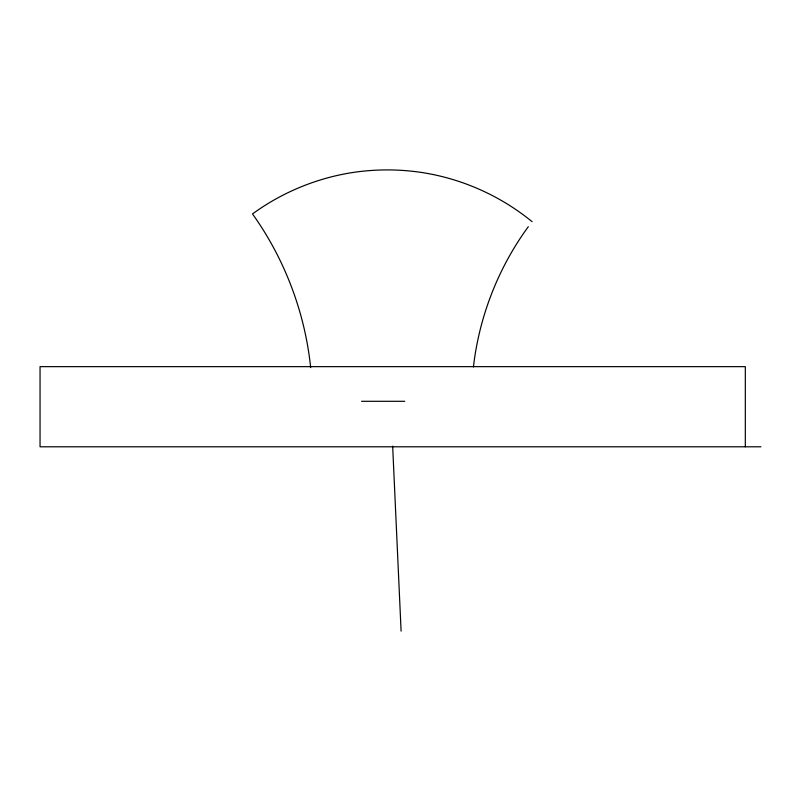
<?xml version="1.0" encoding="UTF-8"?>
<svg xmlns="http://www.w3.org/2000/svg" width="801" height="801" viewBox="0 0 801 801"><rect width="100%" height="100%" fill="white"/><g stroke="black" fill="none" stroke-linecap="round" stroke-linejoin="round"><path stroke-width="1.2" d="M473.431 366.948C479.228 316.505 498.332 267.654 528.32 226.683M361.561 401.301L404.745 401.301M760.95 446.798L40.05 446.798L40.05 366.648L745.32 366.648L745.32 446.798M532.074 221.657C500.335 195.684 461.556 178.443 420.986 172.375L420.946 172.375C398.668 169.091 375.919 169.101 353.631 172.375L353.591 172.375C317.196 177.842 282.222 192.24 252.495 213.927C284.725 258.993 304.971 312.52 310.668 367.629M392.66 446.167L401.101 631.128"/></g></svg>
